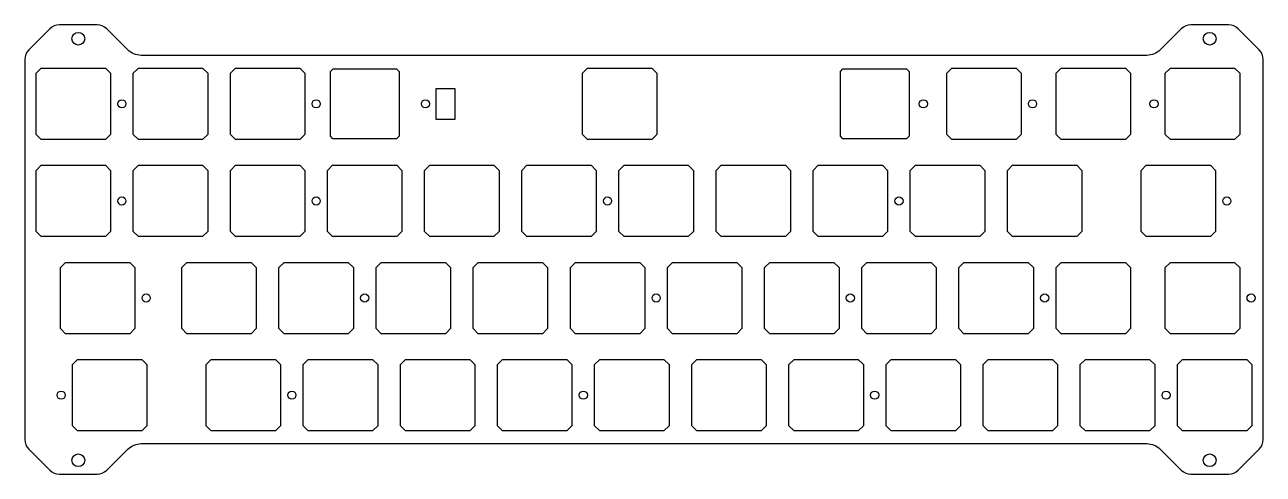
# Model space of a CAD drawing. Header units: millimetres. Extents: x -266 to -23, y 15 to 104.
import ezdxf

# ---------------------------------------------------------------- set-up
doc = ezdxf.new("R2010")
doc.units = ezdxf.units.MM
doc.layers.get('0').update_dxf_attribs({"linetype": 'CONTINUOUS'})

msp = doc.modelspace()

# ---------------------------------------------------------------- linework, layer by layer
msp.add_lwpolyline([(-39.095133, 16.214739, 0.1989113742), (-37.203622, 15.43125), (-29.833878, 15.43125, 0.1989122767), (-27.942367, 16.214739), (-23.802239, 20.354867, 0.1989122767), (-23.01875, 22.246378), (-23.01875, 96.816122, 0.1989122767), (-23.802239, 98.707633), (-27.942367, 102.847761, 0.1989122767), (-29.833878, 103.63125), (-37.203622, 103.63125, 0.1989131792), (-39.095133, 102.847761), (-43.235261, 98.707633, -0.1989124988), (-45.833878, 97.63125), (-243.091122, 97.63125, -0.1989200438), (-245.689739, 98.707633), (-249.829867, 102.847761, 0.1989226423), (-251.721378, 103.63125), (-259.091122, 103.63125, 0.1989037803), (-260.982633, 102.847761), (-265.122761, 98.707633, 0.1989226423), (-265.90625, 96.816122), (-265.90625, 22.246378, 0.1989037803), (-265.122761, 20.354867), (-260.982633, 16.214739, 0.1989226423), (-259.091122, 15.43125), (-251.721378, 15.43125, 0.1989037803), (-249.829867, 16.214739), (-245.657711, 20.386895, -0.1956839757), (-243.091122, 21.43125), (-45.833878, 21.43125, -0.1989122267), (-43.235261, 20.354867)], format="xyb", close=True)
for points in [[(-249.08125, 94.10625), (-249.08125, 82.10625), (-250.08125, 81.10625), (-262.68125, 81.10625), (-263.68125, 82.10625), (-263.68125, 94.10625), (-262.68125, 95.10625), (-250.08125, 95.10625)], [(-230.03125, 94.10625), (-230.03125, 82.10625), (-231.03125, 81.10625), (-243.63125, 81.10625), (-244.63125, 82.10625), (-244.63125, 94.10625), (-243.63125, 95.10625), (-231.03125, 95.10625)], [(-210.98125, 94.10625), (-210.98125, 82.10625), (-211.98125, 81.10625), (-224.58125, 81.10625), (-225.58125, 82.10625), (-225.58125, 94.10625), (-224.58125, 95.10625), (-211.98125, 95.10625)], [(-192.5005, 94.46975), (-192.5005, 81.74275), (-193.0005, 81.23575), (-205.4625, 81.23575), (-205.9625, 81.74275), (-205.9625, 94.46975), (-205.4555, 94.97675), (-193.0075, 94.97675)], [(-141.925, 94.10625), (-141.925, 82.10625), (-142.925, 81.10625), (-155.525, 81.10625), (-156.525, 82.10625), (-156.525, 94.10625), (-155.525, 95.10625), (-142.925, 95.10625)], [(-92.4875, 94.46975), (-92.4875, 81.74275), (-92.9945, 81.23575), (-105.4425, 81.23575), (-105.9495, 81.74275), (-105.9495, 94.46975), (-105.4425, 94.97675), (-92.9945, 94.97675)], [(-70.4875, 94.10625), (-70.4875, 82.10625), (-71.4875, 81.10625), (-84.0875, 81.10625), (-85.0875, 82.10625), (-85.0875, 94.10625), (-84.0875, 95.10625), (-71.4875, 95.10625)], [(-49.05625, 94.10625), (-49.05625, 82.10625), (-50.05625, 81.10625), (-62.65625, 81.10625), (-63.65625, 82.10625), (-63.65625, 94.10625), (-62.65625, 95.10625), (-50.05625, 95.10625)], [(-27.625, 94.10625), (-27.625, 82.10625), (-28.625, 81.10625), (-41.225, 81.10625), (-42.225, 82.10625), (-42.225, 94.10625), (-41.225, 95.10625), (-28.625, 95.10625)], [(-185.202687, 91.151781), (-181.559133, 91.151781), (-181.559133, 85.023727), (-185.202687, 85.023727)], [(-249.08125, 75.05625), (-249.08125, 63.05625), (-250.08125, 62.05625), (-262.68125, 62.05625), (-263.68125, 63.05625), (-263.68125, 75.05625), (-262.68125, 76.05625), (-250.08125, 76.05625)], [(-230.03125, 75.05625), (-230.03125, 63.05625), (-231.03125, 62.05625), (-243.63125, 62.05625), (-244.63125, 63.05625), (-244.63125, 75.05625), (-243.63125, 76.05625), (-231.03125, 76.05625)], [(-210.98125, 75.05625), (-210.98125, 63.05625), (-211.98125, 62.05625), (-224.58125, 62.05625), (-225.58125, 63.05625), (-225.58125, 75.05625), (-224.58125, 76.05625), (-211.98125, 76.05625)], [(-191.93125, 75.05625), (-191.93125, 63.05625), (-192.93125, 62.05625), (-205.53125, 62.05625), (-206.53125, 63.05625), (-206.53125, 75.05625), (-205.53125, 76.05625), (-192.93125, 76.05625)], [(-172.88125, 75.05625), (-172.88125, 63.05625), (-173.88125, 62.05625), (-186.48125, 62.05625), (-187.48125, 63.05625), (-187.48125, 75.05625), (-186.48125, 76.05625), (-173.88125, 76.05625)], [(-153.83125, 75.05625), (-153.83125, 63.05625), (-154.83125, 62.05625), (-167.43125, 62.05625), (-168.43125, 63.05625), (-168.43125, 75.05625), (-167.43125, 76.05625), (-154.83125, 76.05625)], [(-134.78125, 75.05625), (-134.78125, 63.05625), (-135.78125, 62.05625), (-148.38125, 62.05625), (-149.38125, 63.05625), (-149.38125, 75.05625), (-148.38125, 76.05625), (-135.78125, 76.05625)], [(-115.73125, 75.05625), (-115.73125, 63.05625), (-116.73125, 62.05625), (-129.33125, 62.05625), (-130.33125, 63.05625), (-130.33125, 75.05625), (-129.33125, 76.05625), (-116.73125, 76.05625)], [(-96.68125, 75.05625), (-96.68125, 63.05625), (-97.68125, 62.05625), (-110.28125, 62.05625), (-111.28125, 63.05625), (-111.28125, 75.05625), (-110.28125, 76.05625), (-97.68125, 76.05625)], [(-77.63125, 75.05625), (-77.63125, 63.05625), (-78.63125, 62.05625), (-91.23125, 62.05625), (-92.23125, 63.05625), (-92.23125, 75.05625), (-91.23125, 76.05625), (-78.63125, 76.05625)], [(-58.58125, 75.05625), (-58.58125, 63.05625), (-59.58125, 62.05625), (-72.18125, 62.05625), (-73.18125, 63.05625), (-73.18125, 75.05625), (-72.18125, 76.05625), (-59.58125, 76.05625)], [(-32.3875, 75.05625), (-32.3875, 63.05625), (-33.3875, 62.05625), (-45.9875, 62.05625), (-46.9875, 63.05625), (-46.9875, 75.05625), (-45.9875, 76.05625), (-33.3875, 76.05625)], [(-244.31875, 56.00625), (-244.31875, 44.00625), (-245.31875, 43.00625), (-257.91875, 43.00625), (-258.91875, 44.00625), (-258.91875, 56.00625), (-257.91875, 57.00625), (-245.31875, 57.00625)], [(-220.50625, 56.00625), (-220.50625, 44.00625), (-221.50625, 43.00625), (-234.10625, 43.00625), (-235.10625, 44.00625), (-235.10625, 56.00625), (-234.10625, 57.00625), (-221.50625, 57.00625)], [(-201.45625, 56.00625), (-201.45625, 44.00625), (-202.45625, 43.00625), (-215.05625, 43.00625), (-216.05625, 44.00625), (-216.05625, 56.00625), (-215.05625, 57.00625), (-202.45625, 57.00625)], [(-182.40625, 56.00625), (-182.40625, 44.00625), (-183.40625, 43.00625), (-196.00625, 43.00625), (-197.00625, 44.00625), (-197.00625, 56.00625), (-196.00625, 57.00625), (-183.40625, 57.00625)], [(-163.35625, 56.00625), (-163.35625, 44.00625), (-164.35625, 43.00625), (-176.95625, 43.00625), (-177.95625, 44.00625), (-177.95625, 56.00625), (-176.95625, 57.00625), (-164.35625, 57.00625)], [(-144.30625, 56.00625), (-144.30625, 44.00625), (-145.30625, 43.00625), (-157.90625, 43.00625), (-158.90625, 44.00625), (-158.90625, 56.00625), (-157.90625, 57.00625), (-145.30625, 57.00625)], [(-125.25625, 56.00625), (-125.25625, 44.00625), (-126.25625, 43.00625), (-138.85625, 43.00625), (-139.85625, 44.00625), (-139.85625, 56.00625), (-138.85625, 57.00625), (-126.25625, 57.00625)], [(-106.20625, 56.00625), (-106.20625, 44.00625), (-107.20625, 43.00625), (-119.80625, 43.00625), (-120.80625, 44.00625), (-120.80625, 56.00625), (-119.80625, 57.00625), (-107.20625, 57.00625)], [(-87.15625, 56.00625), (-87.15625, 44.00625), (-88.15625, 43.00625), (-100.75625, 43.00625), (-101.75625, 44.00625), (-101.75625, 56.00625), (-100.75625, 57.00625), (-88.15625, 57.00625)], [(-68.10625, 56.00625), (-68.10625, 44.00625), (-69.10625, 43.00625), (-81.70625, 43.00625), (-82.70625, 44.00625), (-82.70625, 56.00625), (-81.70625, 57.00625), (-69.10625, 57.00625)], [(-49.05625, 56.00625), (-49.05625, 44.00625), (-50.05625, 43.00625), (-62.65625, 43.00625), (-63.65625, 44.00625), (-63.65625, 56.00625), (-62.65625, 57.00625), (-50.05625, 57.00625)], [(-27.625, 56.00625), (-27.625, 44.00625), (-28.625, 43.00625), (-41.225, 43.00625), (-42.225, 44.00625), (-42.225, 56.00625), (-41.225, 57.00625), (-28.625, 57.00625)], [(-241.9375, 36.95625), (-241.9375, 24.95625), (-242.9375, 23.95625), (-255.5375, 23.95625), (-256.5375, 24.95625), (-256.5375, 36.95625), (-255.5375, 37.95625), (-242.9375, 37.95625)], [(-215.74375, 36.95625), (-215.74375, 24.95625), (-216.74375, 23.95625), (-229.34375, 23.95625), (-230.34375, 24.95625), (-230.34375, 36.95625), (-229.34375, 37.95625), (-216.74375, 37.95625)], [(-196.69375, 36.95625), (-196.69375, 24.95625), (-197.69375, 23.95625), (-210.29375, 23.95625), (-211.29375, 24.95625), (-211.29375, 36.95625), (-210.29375, 37.95625), (-197.69375, 37.95625)], [(-177.64375, 36.95625), (-177.64375, 24.95625), (-178.64375, 23.95625), (-191.24375, 23.95625), (-192.24375, 24.95625), (-192.24375, 36.95625), (-191.24375, 37.95625), (-178.64375, 37.95625)], [(-158.59375, 36.95625), (-158.59375, 24.95625), (-159.59375, 23.95625), (-172.19375, 23.95625), (-173.19375, 24.95625), (-173.19375, 36.95625), (-172.19375, 37.95625), (-159.59375, 37.95625)], [(-139.54375, 36.95625), (-139.54375, 24.95625), (-140.54375, 23.95625), (-153.14375, 23.95625), (-154.14375, 24.95625), (-154.14375, 36.95625), (-153.14375, 37.95625), (-140.54375, 37.95625)], [(-120.49375, 36.95625), (-120.49375, 24.95625), (-121.49375, 23.95625), (-134.09375, 23.95625), (-135.09375, 24.95625), (-135.09375, 36.95625), (-134.09375, 37.95625), (-121.49375, 37.95625)], [(-101.44375, 36.95625), (-101.44375, 24.95625), (-102.44375, 23.95625), (-115.04375, 23.95625), (-116.04375, 24.95625), (-116.04375, 36.95625), (-115.04375, 37.95625), (-102.44375, 37.95625)], [(-82.39375, 36.95625), (-82.39375, 24.95625), (-83.39375, 23.95625), (-95.99375, 23.95625), (-96.99375, 24.95625), (-96.99375, 36.95625), (-95.99375, 37.95625), (-83.39375, 37.95625)], [(-63.34375, 36.95625), (-63.34375, 24.95625), (-64.34375, 23.95625), (-76.94375, 23.95625), (-77.94375, 24.95625), (-77.94375, 36.95625), (-76.94375, 37.95625), (-64.34375, 37.95625)], [(-44.29375, 36.95625), (-44.29375, 24.95625), (-45.29375, 23.95625), (-57.89375, 23.95625), (-58.89375, 24.95625), (-58.89375, 36.95625), (-57.89375, 37.95625), (-45.29375, 37.95625)], [(-25.24375, 36.95625), (-25.24375, 24.95625), (-26.24375, 23.95625), (-38.84375, 23.95625), (-39.84375, 24.95625), (-39.84375, 36.95625), (-38.84375, 37.95625), (-26.24375, 37.95625)]]:
    msp.add_lwpolyline(points, close=True)
for centre, radius in [((-255.406378, 100.88125), 1.25), ((-33.518878, 100.88125), 1.25), ((-246.85625, 88.10625), 0.8), ((-208.75625, 88.10625), 0.8), ((-187.325, 88.10625), 0.8), ((-89.69375, 88.10625), 0.8), ((-68.2625, 88.10625), 0.8), ((-44.45, 88.10625), 0.8), ((-246.85625, 69.05625), 0.8), ((-208.75625, 69.05625), 0.8), ((-151.60625, 69.05625), 0.8), ((-94.45625, 69.05625), 0.8), ((-30.1625, 69.05625), 0.8), ((-242.09375, 50.00625), 0.8), ((-199.23125, 50.00625), 0.8), ((-142.08125, 50.00625), 0.8), ((-103.98125, 50.00625), 0.8), ((-65.88125, 50.00625), 0.8), ((-25.4, 50.00625), 0.8), ((-258.7625, 30.95625), 0.8), ((-213.51875, 30.95625), 0.8), ((-156.36875, 30.95625), 0.8), ((-99.21875, 30.95625), 0.8), ((-42.06875, 30.95625), 0.8), ((-255.406122, 18.18125), 1.25), ((-33.518622, 18.18125), 1.25)]:
    msp.add_circle(centre, radius)

doc.saveas('drawing.dxf')
